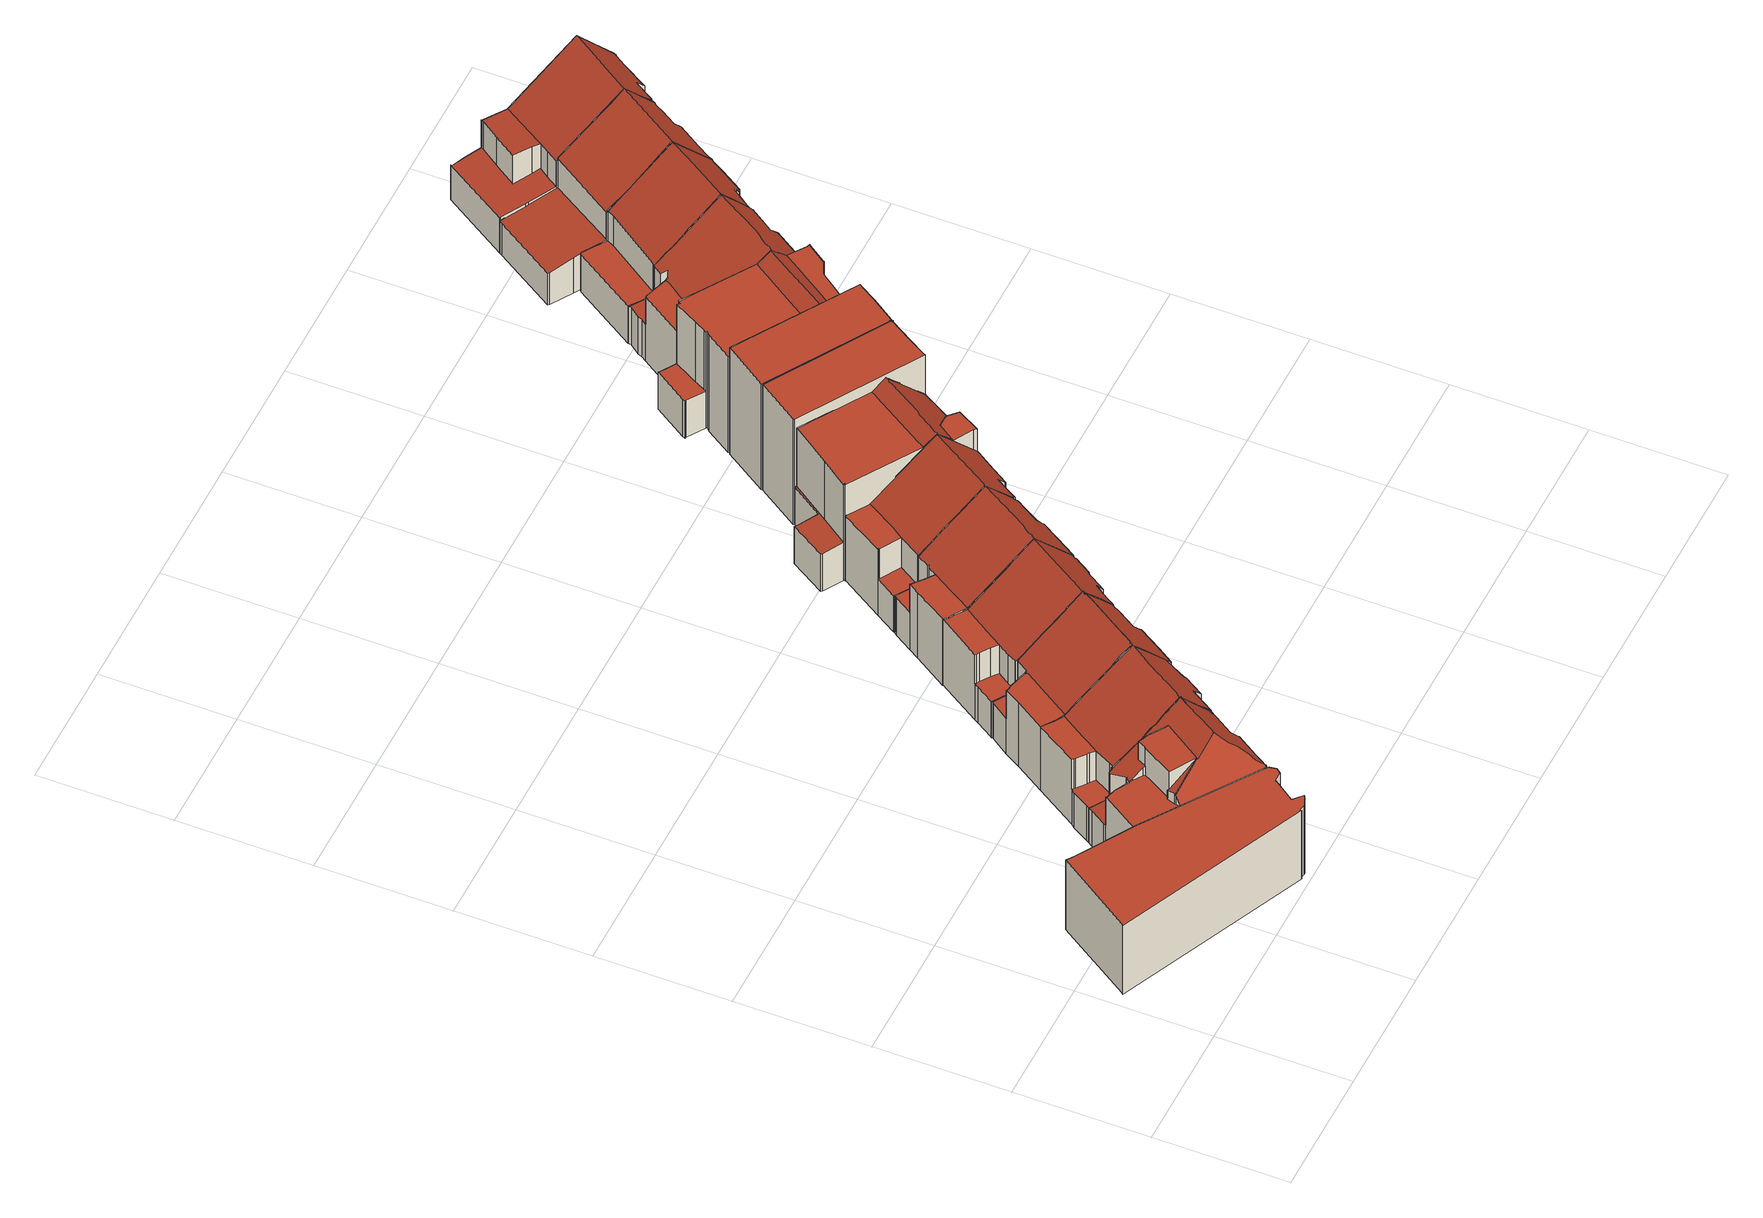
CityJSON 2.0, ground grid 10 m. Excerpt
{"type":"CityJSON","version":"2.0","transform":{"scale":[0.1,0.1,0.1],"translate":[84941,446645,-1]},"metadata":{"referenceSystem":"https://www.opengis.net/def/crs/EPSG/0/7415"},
"CityObjects":{
"building1":{"type":"Building","attributes":{"dak_type":"multiple horizontal","data_area":86.65,"data_coverage":0.948,"geconstateerd":false,"gid":11568611,"h_dak_50p":6.55,"h_dak_70p":6.57,"h_dak_max":7.31,"h_dak_min":3.45,"h_maaiveld":0.008,"kas_warenhuis":false,"lod11_replace":false,"ondergronds_type":"above ground","oorspronkelijkbouwjaar":1923,"pw_actueel":"yes","pw_bron":"ahn3","reconstructie_methode":"tudelft3d-geoflow","reconstruction_skipped":false,"rmse_lod12":0.4,"rmse_lod13":0.0938,"rmse_lod22":0.0927,"rn":1,"status":"Pand in gebruik","t_run":178.97,"val3dity_codes_lod12":"[]","val3dity_codes_lod13":"[]","val3dity_codes_lod22":"[]"},"children":["building1-1"]},
"building1-1":{"type":"BuildingPart","parents":["building1"],"geometry":[{"type":"Solid","lod":"2.2","boundaries":[[[[0,1,2,3,4,5,6,7,8,9,10,11,12,13,14]],[[15,2,1,16]],[[17,4,3,18]],[[18,3,2,15]],[[19,20,21,22]],[[23,24,5,4,17]],[[22,21,24,23]],[[25,8,7,26]],[[27,9,8,25]],[[28,14,13,29]],[[30,10,9,27]],[[26,7,6,31,32]],[[32,31,20,19]],[[33,0,14,28]],[[16,1,0,33]],[[34,11,10,30]],[[29,13,12,35]],[[35,12,11,34]],[[31,6,5,24]],[[35,34,30,27,25,26,32,19,22,23,17,18,15,16,33,28,29]],[[31,24,21,20]]]],"semantics":{"surfaces":[{"type":"GroundSurface"},{"type":"WallSurface","on_footprint_edge":true},{"type":"WallSurface","on_footprint_edge":false},{"type":"RoofSurface"}],"values":[[0,1,1,1,2,1,2,1,1,1,1,1,2,1,1,1,1,1,1,3,3]]}}]},
"building2":{"type":"Building","attributes":{"dak_type":"slanted","data_area":49.16,"data_coverage":0.872,"geconstateerd":false,"gid":11568527,"h_dak_50p":8.32,"h_dak_70p":8.76,"h_dak_max":9.93,"h_dak_min":3.42,"h_maaiveld":0.092,"kas_warenhuis":false,"lod11_replace":false,"ondergronds_type":"above ground","oorspronkelijkbouwjaar":1928,"pw_actueel":"yes","pw_bron":"ahn3","reconstructie_methode":"tudelft3d-geoflow","reconstruction_skipped":false,"rmse_lod12":1.78,"rmse_lod13":2.07,"rmse_lod22":0.146,"rn":1,"status":"Pand in gebruik","t_run":160.02,"val3dity_codes_lod12":"[]","val3dity_codes_lod13":"[]","val3dity_codes_lod22":"[]"},"children":["building2-1"]},
"building2-1":{"type":"BuildingPart","parents":["building2"],"geometry":[{"type":"Solid","lod":"2.2","boundaries":[[[[36,37,38,39,40,41,42,43,44,45,46,47,48,49,50,51,52,53,54,55,56,57,58,59,60,61,62,63,64,65,66,67,68,69,70,71,72]],[[73,45,44,74]],[[75,63,62,76]],[[77,41,40,78]],[[79,46,45,73]],[[80,43,42,81]],[[82,47,46,79]],[[83,84,85,86]],[[87,55,54,84,83]],[[74,44,43,80]],[[88,36,72,89]],[[90,56,55,87]],[[91,92,93]],[[94,95,96,97]],[[98,99,100,101]],[[102,58,57,103]],[[104,98,105]],[[106,107,92,91]],[[108,59,58,102]],[[109,110,95,94]],[[111,112,113,114]],[[115,116,117,107,106]],[[118,119,120,99,98,104]],[[121,68,67,122]],[[123,124,110,109]],[[125,126,127,128]],[[81,42,41,77]],[[129,50,49,130]],[[103,57,56,90]],[[86,85,131]],[[107,117,131]],[[84,54,53,132]],[[133,51,50,129]],[[134,52,51,133]],[[135,136,137,138]],[[138,137,126,125]],[[97,96,139,140]],[[140,139,112,111]],[[141,142,97]],[[143,144,120,119]],[[142,141,144,143]],[[128,127,145,146]],[[146,145,119,118]],[[147,71,70,148]],[[136,135,149]],[[89,72,71,147]],[[114,113,60,59,108]],[[76,62,61,150]],[[150,61,60,113]],[[151,152,124,123]],[[152,66,65,153]],[[154,64,63,75]],[[122,67,66,152,151]],[[153,65,64,154]],[[132,53,52,134]],[[130,49,48,155]],[[155,48,47,82]],[[148,70,69,156]],[[157,158,37,36,88]],[[159,38,37,158]],[[101,100,116,115]],[[160,39,38,159]],[[78,40,39,160]],[[156,69,68,121]],[[161,158,157]],[[117,116,100,99,120,144,141,97,140,111,114,108,102,103,90,87,83,86,131]],[[128,146,118,104,105,149,135,138,125]],[[154,75,76,150,113,112,139,96,95,110,124,152,153]],[[130,162,163,164,165,166,93,92,107,131,85,84,132,134,133,129]],[[130,155,82,79,73,74,80,81,77,78,160,159,158,161,167,166,165,164,163,162]],[[137,136,149,105,98,101,115,106,91,93,166,167,161,157,88,89,147,148,156,121,122,151,123,109,94,97,142,143,119,145,127,126]]]],"semantics":{"surfaces":[{"type":"GroundSurface"},{"type":"WallSurface","on_footprint_edge":true},{"type":"WallSurface","on_footprint_edge":false},{"type":"RoofSurface"}],"values":[[0,1,1,1,1,1,1,2,1,1,1,1,2,2,2,1,2,2,1,2,2,2,2,1,2,2,1,1,1,2,2,1,1,1,2,2,2,2,2,2,2,2,2,1,2,1,1,1,1,2,1,1,1,1,1,1,1,1,1,1,2,1,1,1,2,3,3,3,3,3,3]]}}]},
"building3":{"type":"Building","attributes":{"dak_type":"slanted","data_area":50.49,"data_coverage":0.894,"geconstateerd":false,"gid":18956762,"h_dak_50p":8.31,"h_dak_70p":8.7,"h_dak_max":9.86,"h_dak_min":3.37,"h_maaiveld":0.071,"kas_warenhuis":false,"lod11_replace":false,"ondergronds_type":"above ground","oorspronkelijkbouwjaar":1928,"pw_actueel":"yes","pw_bron":"ahn3","reconstructie_methode":"tudelft3d-geoflow","reconstruction_skipped":false,"rmse_lod12":1.58,"rmse_lod13":4.69,"rmse_lod22":0.189,"rn":1,"status":"Pand in gebruik","t_run":89.47,"val3dity_codes_lod12":"[]","val3dity_codes_lod13":"[]","val3dity_codes_lod22":"[]"},"children":["building3-1"]},
"building3-1":{"type":"BuildingPart","parents":["building3"],"geometry":[{"type":"Solid","lod":"2.2","boundaries":[[[[168,169,170,171,172,173,174,175,176,177,178,179,180,181,182,183,184,40,39,185,69,186,187,63,188]],[[189,188,63,75]],[[190,177,176,191]],[[192,181,180,193]],[[194,175,174,195]],[[196,178,177,190]],[[156,69,185,197]],[[195,174,173,198]],[[193,180,179,199]],[[200,183,182,201]],[[160,39,40,202]],[[202,40,184,203]],[[197,185,39,160]],[[204,168,188,189]],[[205,170,169,206,207]],[[75,63,187,208]],[[208,187,186,209]],[[210,171,170,205]],[[201,182,181,192]],[[191,176,175,194]],[[199,179,178,196]],[[211,212,209,213]],[[198,173,172,214]],[[214,172,171,210]],[[213,209,186,69,156]],[[215,216,212,211]],[[217,218,216,215]],[[219,220,218,217]],[[221,222,223,224]],[[206,169,168,204]],[[207,206,225,226]],[[226,225,222,221]],[[224,223,227,228]],[[228,227,220,219]],[[203,184,183,200]],[[202,203,200,201,192,193,199,196,190,191,194,229,230,231,232,197,160]],[[217,215,211,213,156,197,232,231,230,229,194,195,198,233,219]],[[221,224,228,219,233,198,214,210,205,207,226]],[[222,225,206,204,189,75,208,209,212,216,218,220,227,223]]]],"semantics":{"surfaces":[{"type":"GroundSurface"},{"type":"WallSurface","on_footprint_edge":true},{"type":"WallSurface","on_footprint_edge":false},{"type":"RoofSurface"}],"values":[[0,1,1,1,1,1,1,1,1,1,1,1,1,1,1,1,1,1,1,1,1,2,1,1,1,2,2,2,2,1,2,2,2,2,1,3,3,3,3]]}}]},
"building4":{"type":"Building","attributes":{"dak_type":"slanted","data_area":52.57,"data_coverage":0.92,"geconstateerd":false,"gid":18956759,"h_dak_50p":8.03,"h_dak_70p":8.66,"h_dak_max":10.1,"h_dak_min":3.18,"h_maaiveld":0.071,"kas_warenhuis":false,"lod11_replace":false,"ondergronds_type":"above ground","oorspronkelijkbouwjaar":1928,"pw_actueel":"yes","pw_bron":"ahn3","reconstructie_methode":"tudelft3d-geoflow","reconstruction_skipped":false,"rmse_lod12":1.71,"rmse_lod13":2.14,"rmse_lod22":0.21,"rn":1,"status":"Pand in gebruik","t_run":135.63,"val3dity_codes_lod12":"[]","val3dity_codes_lod13":"[]","val3dity_codes_lod22":"[]"},"children":["building4-1"]},
"building4-1":{"type":"BuildingPart","parents":["building4"],"geometry":[{"type":"Solid","lod":"2.2","boundaries":[[[[234,235,236,237,238,239,240,241,242,243,244,245,246,247,248,249,175,250,251,252,253,254,171,170,255,256,257,258,259,260,261,262,263,264]],[[205,170,171,210]],[[265,255,170,205]],[[266,254,253,267]],[[268,245,244,269]],[[270,246,245,268]],[[271,241,240,272]],[[272,240,239,273]],[[274,263,262,275,276]],[[277,264,263,274]],[[278,279,256,255,265]],[[280,259,258,281]],[[282,237,236,283]],[[267,253,252,284]],[[285,257,256,279]],[[286,287,279,278]],[[281,258,257,285]],[[288,289,287,286]],[[290,291,292,289,288]],[[276,275,293,294]],[[295,234,264,277]],[[210,171,254,266]],[[269,244,243,296]],[[296,243,242,297]],[[298,249,248,299]],[[300,235,234,295]],[[301,302,303,304]],[[275,262,261,305]],[[306,238,237,282]],[[305,261,260,307]],[[307,260,259,280]],[[273,239,238,306]],[[308,283,236,235,300]],[[309,310,311,312]],[[299,248,247,313]],[[313,247,246,270]],[[312,311,302,301]],[[284,252,251,314]],[[314,251,250,315]],[[316,317,310,309]],[[318,194,317,316]],[[194,175,249,298]],[[304,303,283,308]],[[297,242,241,271]],[[294,293,319,320]],[[315,250,175,194,318]],[[291,290,321]],[[320,319,292,291]],[[267,322,321,290,288,286,278,265,205,210,266]],[[314,315,318,316,309,312,301,304,308,300,295,277,274,276,294,320,291,321,322,267,284]],[[299,313,270,268,269,296,297,271,272,273,306,282,283,303,302,311,310,317,194,298]],[[319,293,275,305,307,280,281,285,279,287,289,292]]]],"semantics":{"surfaces":[{"type":"GroundSurface"},{"type":"WallSurface","on_footprint_edge":true},{"type":"WallSurface","on_footprint_edge":false},{"type":"RoofSurface"}],"values":[[0,1,1,1,1,1,1,1,1,1,1,1,1,1,1,2,1,2,2,2,1,1,1,1,1,1,2,1,1,1,1,1,1,2,1,1,2,1,1,2,2,1,2,1,2,1,2,2,3,3,3,3]]}}]},
"building5":{"type":"Building","attributes":{"dak_type":"slanted","data_area":53.18,"data_coverage":0.928,"geconstateerd":false,"gid":18956767,"h_dak_50p":7.97,"h_dak_70p":8.64,"h_dak_max":9.84,"h_dak_min":3.36,"h_maaiveld":-0.02,"kas_warenhuis":false,"lod11_replace":false,"ondergronds_type":"above ground","oorspronkelijkbouwjaar":1928,"pw_actueel":"yes","pw_bron":"ahn3","reconstructie_methode":"tudelft3d-geoflow","reconstruction_skipped":false,"rmse_lod12":1.7,"rmse_lod13":4.54,"rmse_lod22":0.171,"rn":1,"status":"Pand in gebruik","t_run":94.74,"val3dity_codes_lod12":"[]","val3dity_codes_lod13":"[]","val3dity_codes_lod22":"[]"},"children":["building5-1"]},
"building5-1":{"type":"BuildingPart","parents":["building5"],"geometry":[{"type":"Solid","lod":"2.2","boundaries":[[[[323,324,325,326,327,328,329,330,331,332,333,334,335,336,337,338,339,340,341,342,343,344,345,346,347,348,349,350,351,352]],[[353,339,338,354]],[[280,340,339,353]],[[355,345,344,356]],[[356,344,343,357,358]],[[359,328,327,360]],[[361,325,324,362]],[[363,326,325,361]],[[357,343,342,364]],[[365,347,346,366]],[[367,329,328,359]],[[368,354,338,337,369]],[[370,371,354,368]],[[369,337,336,274]],[[274,336,335,372]],[[373,330,329,367]],[[374,331,330,373]],[[375,376,371,370]],[[377,348,347,365]],[[283,333,332,306]],[[306,332,331,374]],[[360,327,326,363]],[[378,352,351,379]],[[380,349,348,377]],[[366,346,345,355]],[[381,323,352,378]],[[362,324,323,381]],[[372,335,334,382]],[[379,351,350,383]],[[383,350,349,380]],[[384,341,340,280]],[[385,386,387,388]],[[358,357,386,385]],[[389,390,376,375]],[[391,392,390,389]],[[364,342,341,384]],[[388,387,392,391]],[[382,334,333,283]],[[393,394,395,396,283,306,374,373,367,359,360,363,361,362,381,378,379,383]],[[392,387,386,357,364,384,280,353,354,371,376,390]],[[385,388,391,389,397,366,355,356,358]],[[283,396,395,394,393,383,380,377,365,366,397,389,375,370,368,369,274,372,382]]]],"semantics":{"surfaces":[{"type":"GroundSurface"},{"type":"WallSurface","on_footprint_edge":true},{"type":"WallSurface","on_footprint_edge":false},{"type":"RoofSurface"}],"values":[[0,1,1,1,1,1,1,1,1,1,1,1,2,1,1,1,1,2,1,1,1,1,1,1,1,1,1,1,1,1,1,2,2,2,2,1,2,1,3,3,3,3]]}}]},
"building6":{"type":"Building","attributes":{"dak_type":"slanted","data_area":53,"data_coverage":0.927,"geconstateerd":false,"gid":18956766,"h_dak_50p":8,"h_dak_70p":8.68,"h_dak_max":10.37,"h_dak_min":3.39,"h_maaiveld":-0.087,"kas_warenhuis":false,"lod11_replace":false,"ondergronds_type":"above ground","oorspronkelijkbouwjaar":1928,"pw_actueel":"yes","pw_bron":"ahn3","reconstructie_methode":"tudelft3d-geoflow","reconstruction_skipped":false,"rmse_lod12":1.73,"rmse_lod13":1.43,"rmse_lod22":0.232,"rn":1,"status":"Pand in gebruik","t_run":91.2,"val3dity_codes_lod12":"[]","val3dity_codes_lod13":"[]","val3dity_codes_lod22":"[]"},"children":["building6-1"]},
"building6-1":{"type":"BuildingPart","parents":["building6"],"geometry":[{"type":"Solid","lod":"2.2","boundaries":[[[[398,399,400,401,402,403,404,405,406,407,408,409,410,411,412,413,414,415,416,417,418,419,420,421,422,423]],[[424,403,402,425]],[[383,407,406,379]],[[426,409,408,427]],[[428,421,420,429]],[[430,399,398,431]],[[432,433,434,435]],[[436,437,433,432]],[[438,423,422,439]],[[439,422,421,428]],[[356,411,410,440]],[[437,417,416,441]],[[441,416,415,442]],[[443,412,411,356]],[[431,398,423,438]],[[425,402,401,444]],[[379,406,405,445]],[[446,414,413,447]],[[448,449,447,450]],[[440,410,409,426]],[[442,415,414,446]],[[427,408,407,383]],[[451,418,417,437,436]],[[452,404,403,424]],[[445,405,404,452]],[[450,447,413,412,443]],[[453,419,418,451]],[[429,420,419,453]],[[454,400,399,430]],[[444,401,400,454]],[[455,456,449,448]],[[457,458,456,455]],[[459,460,458,457]],[[435,434,460,459]],[[425,444,454,430,431,438,439,428,429,461,462,463,464,465,383,379,445,452,424]],[[465,464,463,462,461,429,453,451,436,432,435,459,457,466,427,383]],[[458,460,434,433,437,441,442,446,447,449,456]],[[356,440,426,427,466,457,455,448,450,443]]]],"semantics":{"surfaces":[{"type":"GroundSurface"},{"type":"WallSurface","on_footprint_edge":true},{"type":"WallSurface","on_footprint_edge":false},{"type":"RoofSurface"}],"values":[[0,1,1,1,1,1,2,2,1,1,1,1,1,1,1,1,1,1,2,1,1,1,1,1,1,1,1,1,1,1,2,2,2,2,3,3,3,3]]}}]},
"building7":{"type":"Building","attributes":{"dak_type":"slanted","data_area":51.37,"data_coverage":0.899,"geconstateerd":false,"gid":18956760,"h_dak_50p":8.09,"h_dak_70p":8.58,"h_dak_max":9.78,"h_dak_min":3.26,"h_maaiveld":-0.142,"kas_warenhuis":false,"lod11_replace":false,"ondergronds_type":"above ground","oorspronkelijkbouwjaar":1928,"pw_actueel":"yes","pw_bron":"ahn3","reconstructie_methode":"tudelft3d-geoflow","reconstruction_skipped":false,"rmse_lod12":1.67,"rmse_lod13":1.4,"rmse_lod22":0.184,"rn":1,"status":"Pand in gebruik","t_run":106.55,"val3dity_codes_lod12":"[]","val3dity_codes_lod13":"[]","val3dity_codes_lod22":"[]"},"children":["building7-1"]},
"building7-1":{"type":"BuildingPart","parents":["building7"],"geometry":[{"type":"Solid","lod":"2.2","boundaries":[[[[467,468,469,470,471,472,473,474,475,476,477,420,478,479,415,480,481,482,483,484,485,486]],[[487,488,489,490]],[[491,479,478,489]],[[490,489,478,420,429]],[[492,483,482,493]],[[494,480,415,495]],[[495,415,479,491]],[[496,484,483,492]],[[497,477,476,498]],[[498,476,475,499]],[[499,475,474,500]],[[493,482,481,501,502]],[[503,468,467,504]],[[505,469,468,503]],[[501,481,480,494]],[[506,507,508,509]],[[502,501,510,511]],[[511,510,507,506]],[[429,420,477,497]],[[512,473,472,513]],[[500,474,473,512]],[[514,471,470,515]],[[515,470,469,505]],[[513,472,471,514]],[[504,467,486,516]],[[516,486,485,517]],[[509,508,488,487]],[[517,485,484,496]],[[518,519,496,492,493,502,511,506,509]],[[517,520,521,522,429,497,498,499,500,512,513,514,515,505,503,504,516]],[[488,508,507,510,501,494,495,491,489]],[[496,519,518,509,487,490,429,522,521,520,517]]]],"semantics":{"surfaces":[{"type":"GroundSurface"},{"type":"WallSurface","on_footprint_edge":false},{"type":"WallSurface","on_footprint_edge":true},{"type":"RoofSurface"}],"values":[[0,1,2,2,2,2,2,2,2,2,2,2,2,2,2,1,1,1,2,2,2,2,2,2,2,2,1,2,3,3,3,3]]}}]},
"building8":{"type":"Building","attributes":{"dak_type":"slanted","data_area":62.59,"data_coverage":0.911,"geconstateerd":false,"gid":18956763,"h_dak_50p":8.91,"h_dak_70p":8.94,"h_dak_max":10.75,"h_dak_min":2.98,"h_maaiveld":-0.153,"kas_warenhuis":false,"lod11_replace":false,"ondergronds_type":"above ground","oorspronkelijkbouwjaar":1930,"pw_actueel":"yes","pw_bron":"ahn3","reconstructie_methode":"tudelft3d-geoflow","reconstruction_skipped":false,"rmse_lod12":1.58,"rmse_lod13":0.975,"rmse_lod22":0.427,"rn":1,"status":"Pand in gebruik","t_run":111.15,"val3dity_codes_lod12":"[]","val3dity_codes_lod13":"[]","val3dity_codes_lod22":"[]"},"children":["building8-1"]},
"building8-1":{"type":"BuildingPart","parents":["building8"],"geometry":[{"type":"Solid","lod":"2.2","boundaries":[[[[523,524,525,526,527,528,529,530,531,532,533,534,535,536,537,538,539,540,541,542,543,544,545,546,547,548,549,550,551,552,553,554]],[[555,552,551,556]],[[557,549,548,558]],[[559,537,536,560]],[[561,527,526,562]],[[563,546,564]],[[565,544,543,566]],[[567,538,537,559]],[[568,539,538,567]],[[569,540,539,568]],[[570,534,533,571]],[[572,532,531,573]],[[574,571,533,532,572]],[[575,528,527,561]],[[576,554,553,577]],[[578,535,534,570]],[[560,536,535,578]],[[579,580,571,574]],[[581,582,583,584]],[[584,583,585]],[[586,587,582,581]],[[588,523,554,576]],[[562,526,525,589]],[[589,525,524,590,591]],[[577,553,552,555]],[[573,531,530,592]],[[592,530,529,517]],[[590,524,523,588]],[[564,546,545,593]],[[593,545,544,565]],[[556,551,550,594]],[[591,590,587,586]],[[595,569,580,579]],[[596,542,541,597]],[[598,547,546,563]],[[566,543,542,596]],[[597,541,540,569,595]],[[594,550,549,557]],[[558,548,547,598]],[[517,529,528,575]],[[599,561,562,589,591,586,581,584,585,600]],[[578,570,571,580,569,568,567,559,560]],[[596,597,595,579,574,572,573,592,601,602,603,604,605,566]],[[606,607,608,565,566,605,604,603,602,601,592,517,609,610,611,612,613]],[[517,575,561,599,600,585,583,582,587,590,588,576,577,555,556,594,557,558,598,563,564,593,565,608,607,606,613,612,611,610,609]]]],"semantics":{"surfaces":[{"type":"GroundSurface"},{"type":"WallSurface","on_footprint_edge":true},{"type":"WallSurface","on_footprint_edge":false},{"type":"RoofSurface"}],"values":[[0,1,1,1,1,1,1,1,1,1,1,1,1,1,1,1,1,2,2,2,2,1,1,1,1,1,1,1,1,1,1,2,2,1,1,1,1,1,1,1,3,3,3,3,3]]}}]},
"building9":{"type":"Building","attributes":{"dak_type":"horizontal","data_area":35.73,"data_coverage":0.923,"geconstateerd":false,"gid":18956764,"h_dak_50p":9.9,"h_dak_70p":9.92,"h_dak_max":10.11,"h_dak_min":9.71,"h_maaiveld":-0.225,"kas_warenhuis":false,"lod11_replace":false,"ondergronds_type":"above ground","oorspronkelijkbouwjaar":1930,"pw_actueel":"yes","pw_bron":"ahn3","reconstructie_methode":"tudelft3d-geoflow","reconstruction_skipped":false,"rmse_lod12":0.0473,"rmse_lod13":0.0501,"rmse_lod22":0.0288,"rn":1,"status":"Pand in gebruik","t_run":54.57,"val3dity_codes_lod12":"[]","val3dity_codes_lod13":"[]","val3dity_codes_lod22":"[]"},"children":["building9-1"]},
"building9-1":{"type":"BuildingPart","parents":["building9"],"geometry":[{"type":"Solid","lod":"2.2","boundaries":[[[[547,539,614,615,616,617,618,619,620,621]],[[622,547,621,623]],[[624,619,618,625]],[[626,614,539,627]],[[628,616,615,629]],[[625,618,617,630]],[[630,617,616,628]],[[629,615,614,626]],[[623,621,620,631]],[[627,539,547,622]],[[631,620,619,624]],[[626,627,622,623,631,624,625,630,628,629]]]],"semantics":{"surfaces":[{"type":"GroundSurface"},{"type":"WallSurface","on_footprint_edge":true},{"type":"RoofSurface"}],"values":[[0,1,1,1,1,1,1,1,1,1,1,2]]}}]},
"building10":{"type":"Building","attributes":{"dak_type":"horizontal","data_area":37.4,"data_coverage":0.938,"geconstateerd":false,"gid":18956772,"h_dak_50p":9.92,"h_dak_70p":9.94,"h_dak_max":10.19,"h_dak_min":9.82,"h_maaiveld":-0.225,"kas_warenhuis":false,"lod11_replace":false,"ondergronds_type":"above ground","oorspronkelijkbouwjaar":1930,"pw_actueel":"yes","pw_bron":"ahn3","reconstructie_methode":"tudelft3d-geoflow","reconstruction_skipped":false,"rmse_lod12":0.0615,"rmse_lod13":0.0643,"rmse_lod22":0.0491,"rn":1,"status":"Pand in gebruik","t_run":56.24,"val3dity_codes_lod12":"[]","val3dity_codes_lod13":"[]","val3dity_codes_lod22":"[]"},"children":["building10-1"]},
"building10-1":{"type":"BuildingPart","parents":["building10"],"geometry":[{"type":"Solid","lod":"2.2","boundaries":[[[[632,633,634,635,636,637,615,638,639,640]],[[641,634,633,642]],[[643,638,615,629]],[[629,615,637,644]],[[645,632,640,646]],[[647,639,638,643]],[[644,637,636,648]],[[648,636,635,649]],[[649,635,634,641]],[[646,640,639,647]],[[642,633,632,645]],[[648,649,641,642,645,646,647,643,629,644]]]],"semantics":{"surfaces":[{"type":"GroundSurface"},{"type":"WallSurface","on_footprint_edge":true},{"type":"RoofSurface"}],"values":[[0,1,1,1,1,1,1,1,1,1,1,2]]}}]},
"building11":{"type":"Building","attributes":{"dak_type":"slanted","data_area":61.83,"data_coverage":0.902,"geconstateerd":false,"gid":18956773,"h_dak_50p":8.99,"h_dak_70p":9.02,"h_dak_max":10.67,"h_dak_min":2.94,"h_maaiveld":-0.14,"kas_warenhuis":false,"lod11_replace":false,"ondergronds_type":"above ground","oorspronkelijkbouwjaar":1930,"pw_actueel":"yes","pw_bron":"ahn3","reconstructie_methode":"tudelft3d-geoflow","reconstruction_skipped":false,"rmse_lod12":1.58,"rmse_lod13":2.02,"rmse_lod22":0.262,"rn":1,"status":"Pand in gebruik","t_run":133.63,"val3dity_codes_lod12":"[]","val3dity_codes_lod13":"[]","val3dity_codes_lod22":"[]"},"children":["building11-1"]},
"building11-1":{"type":"BuildingPart","parents":["building11"],"geometry":[{"type":"Solid","lod":"2.2","boundaries":[[[[650,651,652,653,654,655,656,657,658,659,660,661,662,663,664,665,666,667,668,669,670,671,672,673,674,675,676,677,678,679,680,681,682,683,684,685,686,687]],[[688,687,686,689]],[[690,669,668,691]],[[692,693,694,695]],[[696,678,677,697]],[[695,694,698,699]],[[700,673,672,701]],[[702,656,655,703]],[[704,657,656,702]],[[705,674,673,700]],[[706,675,674,705]],[[703,655,654,707]],[[707,654,653,708]],[[709,667,666,710]],[[711,670,669,690]],[[691,668,667,709,712]],[[710,666,665,713]],[[713,665,664,714]],[[715,663,662,716]],[[717,714,664,663,715]],[[718,659,658,719]],[[719,658,657,704]],[[720,684,683,721]],[[722,685,684,720]],[[701,672,671,723,724]],[[724,723,693,692]],[[723,671,670,711]],[[708,653,652,725]],[[712,709,714,717]],[[726,682,681,727]],[[728,729,727,730]],[[721,683,682,726]],[[731,732,729,728]],[[689,686,685,722]],[[725,652,651,733]],[[697,677,676,734]],[[734,676,675,706]],[[735,679,678,696]],[[736,680,679,735]],[[730,727,681,680,736]],[[737,688,732,731]],[[738,650,687,688,737]],[[733,651,650,738]],[[739,740,661,660,741]],[[741,660,659,718]],[[716,662,661,740]],[[699,698,740,739]],[[703,742,743,744,745,700,701,746,747,748,702]],[[714,709,710,713]],[[723,711,690,691,712,717,715,716,740,698,694,693]],[[744,743,742,703,707,749,750,705,700,745]],[[732,688,689,722,720,721,726,727,729]],[[747,746,701,724,692,695,699,739,741,718,719,704,702,748]],[[737,731,728,730,736,735,696,697,734,706,705,750,749,707,708,725,733,738]]]],"semantics":{"surfaces":[{"type":"GroundSurface"},{"type":"WallSurface","on_footprint_edge":true},{"type":"WallSurface","on_footprint_edge":false},{"type":"RoofSurface"}],"values":[[0,1,1,2,1,2,1,1,1,1,1,1,1,1,1,1,1,1,1,1,1,1,1,1,1,2,1,1,2,1,2,1,2,1,1,1,1,1,1,1,2,1,1,1,1,1,2,3,3,3,3,3,3,3]]}}]},
"building12":{"type":"Building","attributes":{"dak_type":"slanted","data_area":52.44,"data_coverage":0.904,"geconstateerd":false,"gid":18956777,"h_dak_50p":8.16,"h_dak_70p":8.64,"h_dak_max":9.79,"h_dak_min":3.31,"h_maaiveld":-0.117,"kas_warenhuis":false,"lod11_replace":false,"ondergronds_type":"above ground","oorspronkelijkbouwjaar":1928,"pw_actueel":"yes","pw_bron":"ahn3","reconstructie_methode":"tudelft3d-geoflow","reconstruction_skipped":false,"rmse_lod12":1.77,"rmse_lod13":2.21,"rmse_lod22":0.237,"rn":1,"status":"Pand in gebruik","t_run":160.13,"val3dity_codes_lod12":"[]","val3dity_codes_lod13":"[]","val3dity_codes_lod22":"[]"},"children":["building12-1"]},
"building12-1":{"type":"BuildingPart","parents":["building12"],"geometry":[{"type":"Solid","lod":"2.2","boundaries":[[[[751,752,753,754,755,756,757,758,759,760,761,762,763,764,765,766,767,768,769,655,654,770,771,652,772,773]],[[774,768,767,775]],[[776,760,759,777]],[[778,652,771,779]],[[775,767,766,780]],[[781,765,764,782]],[[783,784,773,772,785]],[[703,655,769,786]],[[779,771,770,787]],[[788,758,757,789]],[[790,755,754,791]],[[787,770,654,707]],[[792,756,755,790]],[[793,792,794,795]],[[795,794,796,797]],[[707,654,655,703]],[[789,757,756,792,793]],[[798,762,761,799]],[[782,764,763,800]],[[780,766,765,781]],[[800,763,762,798]],[[799,761,760,776]],[[777,759,758,788]],[[801,751,773,784]],[[785,772,652,778]],[[802,752,751,801]],[[791,754,753,803]],[[786,769,768,774]],[[803,753,752,802]],[[804,805,806,807]],[[808,809,784,783]],[[810,811,809,808]],[[807,806,811,810]],[[797,796,805,804]],[[812,813,814,815,703,786,774,775,780,781,782,800,798,799,776,816]],[[791,803,802,801,784,809,811,806,805,796,794,792,790]],[[810,808,783,785,778,779,787,817,818,819,807]],[[807,819,818,817,787,707,703,815,814,813,812,816,776,777,788,789,793,795,797,804]]]],"semantics":{"surfaces":[{"type":"GroundSurface"},{"type":"WallSurface","on_footprint_edge":true},{"type":"WallSurface","on_footprint_edge":false},{"type":"RoofSurface"}],"values":[[0,1,1,1,1,1,1,1,1,1,1,1,1,2,2,1,1,1,1,1,1,1,1,1,1,1,1,1,1,2,2,2,2,2,3,3,3,3]]}}]},
"building13":{"type":"Building","attributes":{"dak_type":"slanted","data_area":53,"data_coverage":0.922,"geconstateerd":false,"gid":11190670,"h_dak_50p":7.92,"h_dak_70p":8.6,"h_dak_max":9.78,"h_dak_min":3.34,"h_maaiveld":-0.076,"kas_warenhuis":false,"lod11_replace":false,"ondergronds_type":"above ground","oorspronkelijkbouwjaar":1928,"pw_actueel":"yes","pw_bron":"ahn3","reconstructie_methode":"tudelft3d-geoflow","reconstruction_skipped":false,"rmse_lod12":2.36,"rmse_lod13":1.19,"rmse_lod22":0.164,"rn":1,"status":"Pand in gebruik","t_run":134.42,"val3dity_codes_lod12":"[]","val3dity_codes_lod13":"[]","val3dity_codes_lod22":"[]"},"children":["building13-1"]},
"building13-1":{"type":"BuildingPart","parents":["building13"],"geometry":[{"type":"Solid","lod":"2.2","boundaries":[[[[820,821,822,823,762,761,824,825,826,827,828,756,829,754,830,831,832,833,834,835,836,837,838,839,840,841,842,843,844]],[[845,830,754,791]],[[791,754,829,846]],[[847,831,830,845]],[[848,832,831,847]],[[849,820,844,850]],[[851,840,839,852]],[[853,854,855,856]],[[846,829,756,857]],[[856,855,858,859]],[[859,858,857,793]],[[860,842,841,861]],[[862,821,820,849]],[[850,844,843,863]],[[864,837,836,865]],[[852,839,838,866]],[[867,833,832,848]],[[868,867,854,853]],[[869,826,825,870]],[[871,835,834,872]],[[872,834,833,867,868]],[[865,836,835,871]],[[866,838,837,864]],[[873,828,827,874]],[[874,827,826,869]],[[793,857,756,828,873]],[[861,841,840,851]],[[875,824,761,799]],[[798,762,823,876]],[[799,761,762,798]],[[876,823,822,877]],[[870,825,824,875]],[[863,843,842,860]],[[877,822,821,862]],[[855,854,867,848,847,845,791,846,857,858]],[[874,869,870,878,879,880,871,872,868,853,856,859,793,873]],[[876,877,862,849,850,863,860,861,851,852,866,864,865,871,880,879,878,870,875,799,798]]]],"semantics":{"surfaces":[{"type":"GroundSurface"},{"type":"WallSurface","on_footprint_edge":true},{"type":"WallSurface","on_footprint_edge":false},{"type":"RoofSurface"}],"values":[[0,1,1,1,1,1,1,2,1,2,2,1,1,1,1,1,1,2,1,1,1,1,1,1,1,1,1,1,1,1,1,1,1,1,3,3,3]]}}]},
"building14":{"type":"Building","attributes":{"dak_type":"slanted","data_area":66.79,"data_coverage":0.934,"geconstateerd":false,"gid":18956769,"h_dak_50p":7.12,"h_dak_70p":8.33,"h_dak_max":9.79,"h_dak_min":2.81,"h_maaiveld":-0.09,"kas_warenhuis":false,"lod11_replace":false,"ondergronds_type":"above ground","oorspronkelijkbouwjaar":1928,"pw_actueel":"yes","pw_bron":"ahn3","reconstructie_methode":"tudelft3d-geoflow","reconstruction_skipped":false,"rmse_lod12":3.09,"rmse_lod13":1.06,"rmse_lod22":0.291,"rn":1,"status":"Pand in gebruik","t_run":106.22,"val3dity_codes_lod12":"[]","val3dity_codes_lod13":"[]","val3dity_codes_lod22":"[]"},"children":["building14-1"]},
"building14-1":{"type":"BuildingPart","parents":["building14"],"geometry":[{"type":"Solid","lod":"2.2","boundaries":[[[[881,882,883,884,837,885,886,887,888,889,890,891,892,893,894,895,896,897,898,899,900,901,902,903,904,905,906]],[[907,908,909,910]],[[908,896,895,911]],[[912,913,887,886,914]],[[915,894,893,916]],[[917,883,882,918]],[[919,906,905,920]],[[920,905,904,921]],[[922,899,898,923]],[[924,884,883,917]],[[918,882,881,925]],[[926,927,913,912]],[[928,888,887,913]],[[929,902,901,930]],[[931,903,902,929]],[[932,890,889,933]],[[914,886,885,934]],[[934,885,837,864]],[[864,837,884,924]],[[910,909,927,926]],[[921,904,903,931]],[[925,881,906,919]],[[916,893,892,935]],[[936,900,899,922]],[[933,889,888,928]],[[923,898,897,937]],[[937,897,896,908,907]],[[938,891,890,932]],[[935,892,891,938]],[[911,895,894,915]],[[930,901,900,936]],[[922,923,937,907,910,926,912,914,939,936]],[[935,938,932,933,928,913,927,909,908,911,915,916]],[[925,919,920,921,931,929,930,936,939,914,934,864,924,917,918]]]],"semantics":{"surfaces":[{"type":"GroundSurface"},{"type":"WallSurface","on_footprint_edge":false},{"type":"WallSurface","on_footprint_edge":true},{"type":"RoofSurface"}],"values":[[0,1,2,2,2,2,2,2,2,2,2,1,2,2,2,2,2,2,2,1,2,2,2,2,2,2,2,2,2,2,2,3,3,3]]}}]},
"building15":{"type":"Building","attributes":{"dak_type":"slanted","data_area":66.51,"data_coverage":0.928,"geconstateerd":false,"gid":11190669,"h_dak_50p":7.32,"h_dak_70p":8.49,"h_dak_max":9.82,"h_dak_min":3.05,"h_maaiveld":-0.109,"kas_warenhuis":false,"lod11_replace":false,"ondergronds_type":"above ground","oorspronkelijkbouwjaar":1928,"pw_actueel":"yes","pw_bron":"ahn3","reconstructie_methode":"tudelft3d-geoflow","reconstruction_skipped":false,"rmse_lod12":2.45,"rmse_lod13":1.28,"rmse_lod22":0.174,"rn":1,"status":"Pand in gebruik","t_run":154.19,"val3dity_codes_lod12":"[]","val3dity_codes_lod13":"[]","val3dity_codes_lod22":"[]"},"children":["building15-1"]},
"building15-1":{"type":"BuildingPart","parents":["building15"],"geometry":[{"type":"Solid","lod":"2.2","boundaries":[[[[940,941,942,943,944,945,946,947,948,949,950,951,952,902,900,953,954,955,956,957,895,894,958,959,960,961]],[[962,941,940,963]],[[963,940,961,964]],[[965,961,960,966]],[[967,968,955,954,969]],[[970,971,972,973]],[[974,957,956,975]],[[976,977,978,979]],[[973,972,968,967]],[[969,954,953,980]],[[981,952,951,982]],[[929,902,952,981]],[[975,956,955,968]],[[983,894,895,984]],[[984,895,957,974]],[[985,959,958,986]],[[966,960,959,985]],[[936,900,902,929]],[[987,945,944,988]],[[989,943,942,990]],[[980,953,900,936]],[[991,950,949,992]],[[993,948,947,994]],[[995,945,987]],[[988,944,943,989]],[[996,997,998,999]],[[964,965,997,996]],[[961,965,964]],[[979,978,1000,1001]],[[986,958,894,983]],[[1002,946,945,995]],[[994,947,946,1002]],[[1001,1000,971,970]],[[999,998,977,976]],[[982,951,950,991]],[[992,949,948,993]],[[990,942,941,962]],[[968,972,971,1000,978,977,998,997,965,966,985,986,983,984,974,975]],[[936,1003,1004,990,962,1005,1001,970,973,967,969,980]],[[993,994,1002,995,987,988,989,990,1004,1003,936,929,981,982,991,992]],[[1005,962,963,964,996,999,976,979,1001]]]],"semantics":{"surfaces":[{"type":"GroundSurface"},{"type":"WallSurface","on_footprint_edge":true},{"type":"WallSurface","on_footprint_edge":false},{"type":"RoofSurface"}],"values":[[0,1,1,1,1,2,1,2,2,1,1,1,1,1,1,1,1,1,1,1,1,1,1,1,1,2,2,1,2,1,1,1,2,2,1,1,1,3,3,3,3]]}}]}
},
"vertices":[
[53,123,10],[94,98,10],[176,42,10],[178,40,10],[179,35,10],[176,31,10],[165,9,10],[164,8,10],[157,5,10],[156,5,10],[152,6,10],[152,5,10],[9,69,10],[10,70,10],[47,127,10],[176,42,76],[94,98,76],[179,35,76],[178,40,76],[158,15,75],[158,15,46],[169,31,46],[169,31,76],[176,31,76],[176,31,45],[157,5,75],[164,8,75],[156,5,75],[47,127,76],[10,70,75],[152,6,75],[165,9,45],[165,9,75],[53,123,76],[152,5,75],[9,69,75],
[175,112,11],[184,106,11],[192,100,11],[194,99,11],[202,94,11],[201,91,11],[202,90,11],[201,88,11],[192,74,11],[196,71,11],[197,70,11],[186,53,11],[182,47,11],[180,44,11],[180,43,11],[178,40,11],[178,41,11],[148,61,11],[124,77,11],[115,83,11],[111,86,11],[109,87,11],[94,97,11],[94,98,11],[113,128,11],[114,130,11],[122,142,11],[124,145,11],[125,144,11],[133,139,11],[137,136,11],[141,134,11],[150,128,11],[158,122,11],[164,119,11],[167,116,11],[171,114,11],[196,71,75],[192,74,81],[124,145,44],[122,142,44],[201,91,84],[202,94,84],[197,70,74],[201,88,81],[202,90,81],[186,53,74],[124,77,73],[124,77,70],[124,78,71],[124,78,73],[115,83,73],[175,112,101],[171,114,98],[111,86,73],[146,78,98],[146,78,97],[147,77,98],[133,122,73],[133,122,45],[131,119,45],[131,119,73],[128,89,82],[128,89,73],[127,90,73],[127,90,81],[94,97,72],[109,87,73],[128,89,98],[147,78,98],[125,83,83],[125,83,82],[94,98,72],[134,122,73],[134,122,45],[114,127,72],[114,127,45],[113,128,45],[113,128,72],[125,84,83],[125,84,73],[125,83,73],[141,112,98],[141,112,81],[141,112,73],[150,128,80],[141,134,73],[136,135,69],[136,135,45],[149,117,98],[149,117,84],[145,119,81],[145,119,98],[180,43,75],[180,44,75],[124,79,73],[148,61,69],[178,40,66],[178,41,66],[164,108,98],[164,108,96],[152,116,86],[152,116,98],[121,125,45],[121,125,72],[133,118,73],[133,118,74],[140,113,80],[140,113,73],[142,113,81],[142,113,98],[167,116,95],[164,119,92],[166,107,98],[114,130,45],[137,136,69],[137,136,44],[133,139,44],[125,144,44],[182,47,75],[158,122,87],[184,106,109],[184,106,108],[192,100,97],[194,99,94],[179,99,109],[177,49,80],[175,53,85],[171,60,94],[168,64,98],[163,73,109],[165,76,109],
[132,159,11],[135,162,11],[154,193,11],[155,193,11],[163,187,11],[170,183,11],[178,178,11],[214,154,11],[236,140,11],[235,138,11],[229,124,11],[231,123,11],[221,108,11],[215,111,11],[209,101,11],[204,93,11],[202,95,11],[183,106,11],[139,135,11],[126,143,11],[125,147,11],[125,147,44],[235,138,79],[236,140,79],[215,111,82],[221,108,75],[214,154,108],[178,178,78],[229,124,77],[183,106,108],[170,183,71],[231,123,74],[204,93,82],[209,101,82],[202,94,85],[202,95,84],[132,159,44],[154,193,71],[135,162,44],[135,162,72],[126,143,44],[139,135,44],[155,193,71],[140,136,71],[140,136,44],[139,135,72],[163,187,71],[140,135,72],[140,135,44],[142,138,72],[142,138,44],[149,151,71],[149,151,44],[137,160,72],[137,160,44],[143,155,44],[143,155,72],[136,161,44],[136,161,72],[145,154,44],[145,154,72],[214,153,108],[203,137,108],[187,111,108],[184,107,108],[169,182,71],
[232,211,11],[234,210,11],[245,203,11],[252,198,11],[256,196,11],[264,191,11],[262,188,11],[263,187,11],[261,184,11],[253,171,11],[258,168,11],[259,168,11],[248,150,11],[240,138,11],[239,138,11],[219,151,11],[206,160,11],[202,162,11],[200,163,11],[171,183,11],[165,186,11],[168,215,11],[175,227,11],[184,240,11],[185,241,11],[185,242,11],[193,237,11],[195,235,11],[202,231,11],[219,220,11],[226,215,11],[168,215,71],[165,186,71],[171,183,71],[259,168,74],[258,168,75],[248,150,74],[263,187,81],[262,188,83],[264,191,83],[219,220,87],[202,231,44],[202,231,72],[226,215,93],[175,227,71],[175,227,44],[185,242,44],[185,241,44],[252,198,99],[245,203,108],[200,163,97],[184,240,44],[177,226,71],[177,226,44],[180,226,71],[180,226,44],[194,222,72],[194,222,71],[194,222,44],[201,230,44],[201,230,72],[232,211,98],[253,171,81],[261,184,81],[219,151,102],[239,138,75],[234,210,100],[240,195,109],[240,195,108],[244,202,108],[244,202,109],[195,235,44],[256,196,94],[193,237,44],[245,203,109],[216,157,109],[216,157,108],[226,173,108],[226,173,109],[240,138,74],[202,162,99],[206,160,102],[215,156,109],[215,156,108],[214,154,109],[196,222,44],[196,222,72],[194,220,72],[191,214,71],
[300,233,10],[292,220,10],[291,221,10],[281,205,10],[277,208,10],[270,198,10],[266,191,10],[263,193,10],[262,192,10],[256,196,10],[245,203,10],[235,209,10],[233,211,10],[219,220,10],[205,229,10],[201,232,10],[186,242,10],[185,242,10],[186,243,10],[194,256,10],[196,259,10],[216,291,10],[218,290,10],[232,280,10],[238,276,10],[258,263,10],[262,261,10],[276,252,10],[301,236,10],[299,233,10],[186,242,44],[201,232,44],[218,290,71],[216,291,72],[196,259,44],[196,259,71],[270,198,81],[277,208,81],[291,221,75],[292,220,74],[281,205,75],[194,256,44],[238,276,77],[232,280,71],[266,191,81],[201,232,71],[205,229,75],[202,233,71],[202,233,44],[233,211,98],[263,193,85],[262,192,85],[205,239,71],[205,239,44],[258,263,93],[299,233,75],[301,236,75],[262,261,97],[300,233,74],[235,209,100],[276,252,108],[186,243,44],[197,258,71],[197,258,44],[199,257,44],[199,257,71],[211,248,71],[211,248,44],[206,252,71],[206,252,44],[275,251,108],[268,240,108],[248,208,108],[245,204,108],[219,261,71],
[326,286,9],[322,280,9],[315,268,9],[319,266,9],[320,265,9],[312,252,9],[302,236,9],[301,235,9],[301,236,9],[276,252,9],[232,280,9],[223,286,9],[219,288,9],[216,291,9],[232,316,9],[237,324,9],[245,337,9],[247,339,9],[252,336,9],[262,329,9],[280,318,9],[292,310,9],[306,301,9],[316,294,9],[324,289,9],[323,288,9],[312,252,74],[320,265,74],[223,286,72],[232,280,72],[316,294,95],[306,301,108],[322,280,81],[326,286,81],[257,320,71],[257,320,44],[257,319,44],[257,319,72],[262,329,71],[262,329,44],[323,288,85],[324,289,85],[219,288,72],[252,336,44],[247,339,44],[232,316,71],[319,266,75],[301,235,74],[245,337,44],[237,324,44],[238,323,71],[238,323,44],[237,324,71],[280,318,86],[302,236,74],[292,310,96],[315,268,81],[245,317,71],[245,317,44],[252,312,71],[252,312,44],[255,318,71],[255,318,44],[306,300,108],[301,292,108],[284,264,108],[279,258,108],[278,255,108],[232,281,72],
[363,332,9],[362,330,9],[355,320,9],[344,303,9],[343,303,9],[338,306,9],[332,296,9],[328,289,9],[326,290,9],[325,289,9],[317,293,9],[263,329,9],[248,339,9],[247,340,9],[257,356,9],[277,388,9],[279,387,9],[293,378,9],[337,349,9],[362,333,9],[263,330,71],[263,330,43],[263,329,43],[263,329,71],[248,339,43],[279,387,70],[277,388,70],[247,340,43],[247,339,43],[293,378,70],[317,293,93],[325,289,83],[326,290,83],[328,289,81],[257,356,43],[257,356,71],[362,330,73],[363,332,73],[355,320,73],[258,355,71],[258,355,43],[273,346,43],[273,346,71],[258,356,43],[258,356,71],[332,296,81],[338,306,81],[343,303,75],[344,303,74],[362,333,74],[337,349,107],[279,355,71],[293,377,70],[336,348,107],[326,332,107],[307,302,108],
[377,355,8],[373,349,8],[363,332,8],[361,334,8],[348,342,8],[346,344,8],[337,349,8],[328,355,8],[277,388,8],[278,389,8],[277,389,8],[263,398,8],[262,399,8],[278,425,8],[281,423,8],[294,415,8],[310,439,8],[311,438,8],[321,432,8],[359,408,8],[361,407,8],[370,401,8],[375,397,8],[381,394,8],[396,384,8],[395,383,8],[393,379,8],[393,376,8],[386,365,8],[383,361,8],[381,357,8],[378,356,8],[383,361,71],[386,365,71],[393,379,73],[395,383,73],[281,423,43],[278,425,43],[348,342,93],[361,334,94],[381,394,92],[381,394,93],[370,401,107],[361,407,99],[294,415,44],[310,439,44],[311,438,44],[263,398,43],[277,389,44],[278,389,99],[277,388,99],[277,389,99],[346,344,96],[378,356,73],[381,357,71],[262,399,43],[291,409,99],[291,409,44],[367,355,93],[367,355,83],[365,356,85],[365,356,93],[357,356,93],[372,350,93],[372,350,75],[377,355,73],[363,332,94],[373,349,73],[373,349,93],[328,355,100],[375,397,100],[393,376,70],[311,438,99],[359,408,99],[321,432,99],[396,384,73],[348,343,93],[349,344,93],[329,356,100],[331,360,100],[358,402,99],[360,405,99],[360,406,99],[366,395,107],[367,397,107],[369,399,107],[338,350,107],[338,351,107],[342,357,107],[348,367,107],[350,369,107],
[310,440,8],[330,471,8],[331,471,8],[414,418,8],[416,416,8],[415,416,8],[404,398,8],[397,386,8],[396,384,110],[397,386,110],[415,416,110],[416,416,110],[310,440,108],[310,439,108],[331,471,108],[330,471,108],[414,418,110],[404,398,110],
[436,448,8],[428,435,8],[416,417,8],[415,418,8],[415,417,8],[331,470,8],[330,472,8],[351,504,8],[437,449,8],[416,417,110],[428,435,110],[330,472,108],[331,470,108],[436,448,110],[437,449,110],[351,504,109],[415,417,110],[415,418,110],
[382,553,9],[382,554,9],[383,555,9],[396,547,9],[435,522,9],[444,516,9],[455,510,9],[468,501,9],[470,500,9],[469,499,9],[460,486,9],[460,485,9],[457,480,9],[454,477,9],[455,476,9],[456,467,9],[449,456,9],[442,454,9],[439,453,9],[439,452,9],[437,449,9],[430,453,9],[422,459,9],[411,466,9],[402,472,9],[396,475,9],[352,504,9],[351,504,9],[351,505,9],[363,524,9],[366,527,9],[365,527,9],[352,536,9],[351,536,9],[352,538,9],[368,563,9],[369,562,9],[380,555,9],[380,555,44],[369,562,44],[439,452,74],[439,453,74],[432,456,93],[432,456,82],[450,481,81],[450,481,93],[351,505,100],[351,504,100],[459,485,75],[459,485,94],[411,466,107],[422,459,93],[455,510,94],[444,516,107],[468,501,94],[402,472,100],[396,475,100],[435,522,100],[396,547,100],[442,454,40],[449,456,39],[437,449,74],[442,454,72],[456,467,39],[455,476,41],[454,477,74],[457,480,74],[455,476,74],[469,499,94],[470,500,94],[352,538,44],[351,536,44],[368,563,44],[430,453,82],[430,453,93],[383,555,101],[352,536,44],[365,527,44],[366,529,100],[366,529,44],[365,527,100],[370,537,100],[370,537,44],[382,554,100],[352,504,100],[363,524,100],[366,527,100],[380,555,100],[382,553,100],[460,485,94],[460,485,74],[460,486,94],[443,515,107],[434,501,107],[414,470,107],[412,467,107],[423,461,93],[445,494,94],[454,508,94],[434,521,100],[404,475,100],
[407,592,9],[408,595,9],[414,603,9],[414,605,9],[416,604,9],[431,594,9],[439,589,9],[443,586,9],[451,581,9],[476,566,9],[487,559,9],[494,554,9],[495,553,9],[495,552,9],[491,546,9],[483,534,9],[488,531,9],[477,514,9],[469,501,9],[399,545,9],[384,555,9],[384,557,9],[404,588,9],[477,514,75],[488,531,75],[476,566,108],[451,581,88],[383,555,70],[384,555,70],[483,534,81],[491,546,81],[495,552,81],[404,588,70],[404,588,44],[384,557,70],[469,501,75],[399,545,70],[443,586,81],[439,589,78],[416,604,44],[414,605,44],[431,594,43],[431,594,71],[426,587,43],[426,587,71],[428,583,43],[428,583,74],[494,554,83],[487,559,93],[495,553,81],[407,592,44],[408,595,44],[414,603,44],[424,581,72],[424,581,43],[422,582,43],[422,582,71],[405,588,70],[405,588,44],[408,587,70],[408,587,44],[472,560,108],[455,532,108],[448,522,107],[446,518,107],[475,565,108],[401,548,70],[413,568,71],[421,579,71],
[506,570,9],[502,564,9],[501,564,9],[495,556,9],[481,562,9],[475,566,9],[461,575,9],[454,580,9],[448,583,9],[415,604,9],[444,652,9],[445,653,9],[446,653,9],[463,642,9],[478,632,9],[506,615,9],[531,599,9],[532,598,9],[530,596,9],[525,587,9],[514,570,9],[512,570,9],[511,569,9],[509,570,9],[507,571,9],[444,652,44],[415,604,44],[445,653,44],[446,653,44],[506,570,81],[507,571,81],[514,570,74],[525,587,74],[460,636,72],[460,636,44],[433,596,44],[433,596,71],[431,594,44],[432,595,44],[432,595,71],[511,569,75],[512,570,75],[502,564,81],[509,570,79],[532,598,74],[531,599,75],[530,596,74],[463,642,44],[463,642,72],[461,575,96],[475,566,108],[506,615,108],[478,632,84],[448,583,85],[454,580,90],[481,562,101],[495,556,83],[501,564,83],[476,567,108],[497,600,108],[505,613,108],
[545,631,9],[550,628,9],[539,611,9],[533,601,9],[530,599,9],[506,614,9],[462,642,9],[450,650,9],[448,652,9],[441,656,9],[425,666,9],[424,667,9],[453,713,9],[454,715,9],[455,715,9],[493,691,9],[510,680,9],[522,672,9],[528,668,9],[537,663,9],[545,658,9],[549,655,9],[554,652,9],[557,650,9],[555,648,9],[552,642,9],[493,691,72],[493,691,45],[492,690,45],[492,690,72],[455,715,39],[462,642,71],[462,642,45],[506,614,108],[454,715,39],[453,713,39],[539,611,74],[550,628,74],[552,642,81],[555,648,81],[557,650,81],[528,668,101],[522,672,96],[533,601,74],[545,631,81],[463,643,71],[463,643,45],[450,650,43],[549,655,92],[545,658,97],[554,652,86],[441,656,42],[448,652,43],[530,599,76],[424,667,39],[537,663,108],[510,680,86],[425,666,39],[507,616,108],
[506,750,9],[522,740,9],[568,711,9],[579,704,9],[592,695,9],[591,693,9],[586,685,9],[574,665,9],[569,669,9],[562,658,9],[559,653,9],[558,654,9],[556,650,9],[512,679,9],[498,688,9],[492,691,9],[473,703,9],[471,704,9],[485,764,9],[485,763,9],[495,757,9],[505,751,9],[522,740,70],[506,750,71],[505,751,71],[505,751,45],[495,757,44],[492,691,70],[492,691,46],[498,688,75],[497,700,70],[497,700,46],[492,692,46],[492,692,70],[471,704,44],[473,703,44],[484,719,71],[484,719,44],[496,711,46],[496,711,71],[512,679,87],[556,650,82],[558,654,82],[454,715,42],[455,715,42],[485,763,42],[485,764,42],[591,693,75],[592,695,75],[579,704,93],[568,711,108],[559,653,81],[562,658,81],[569,669,81],[574,665,74],[591,693,74],[504,749,71],[504,749,45],[495,736,45],[495,736,71],[502,707,47],[502,707,70],[586,685,74],[538,665,108],[567,709,108],[522,739,70]
]}
